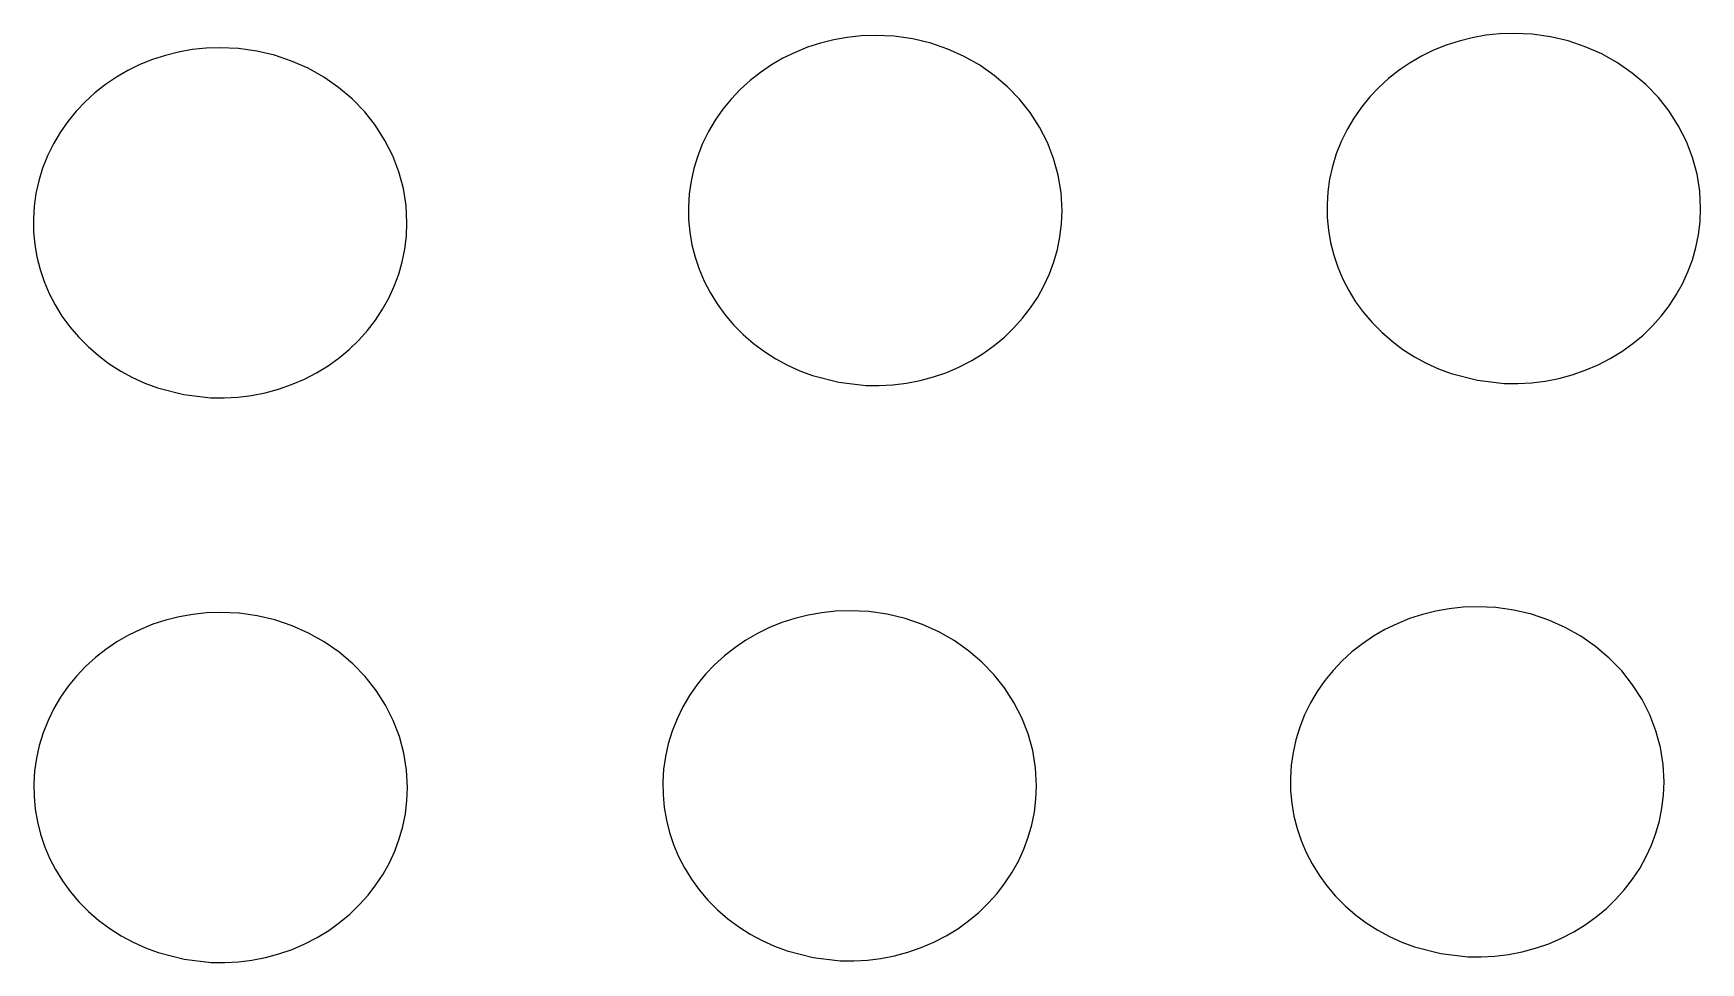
# Model space of a CAD drawing. Extents: x 80 to 349, y 64 to 214.
import ezdxf

# ---------------------------------------------------------------- set-up
doc = ezdxf.new("R2010")
doc.units = 0

msp = doc.modelspace()

# ---------------------------------------------------------------- linework, layer by layer
at = {"layer": 'Layer 1', "color": 7}
for points in [[(215.84059, 213.342381), (213.569048, 213.262481), (211.333163, 213.025917), (209.140447, 212.637392), (206.998411, 212.101608), (204.914565, 211.423269), (202.896419, 210.607077), (200.951485, 209.657734), (199.087273, 208.579945), (197.311293, 207.378411), (195.631057, 206.057835), (194.054074, 204.622921), (192.587856, 203.07837), (191.239913, 201.428887), (190.017756, 199.679173), (188.928896, 197.833932), (187.980842, 195.897866), (187.190332, 193.900648), (186.567921, 191.874348), (186.111846, 189.82727), (185.820346, 187.767716), (185.691657, 185.703987), (185.724018, 183.644386), (185.915666, 181.597215), (186.264839, 179.570777), (186.769775, 177.573373), (187.428712, 175.613305), (188.239888, 173.698877), (189.201539, 171.83839), (190.311905, 170.040146), (191.569222, 168.312448), (192.971728, 166.663598), (194.517662, 165.101897), (196.184174, 163.653192), (197.943686, 162.338894), (199.787337, 161.160653), (201.706268, 160.120122), (203.69162, 159.218952), (205.734534, 158.458794), (209.957607, 157.36812), (214.304614, 156.861313), (216.502443, 156.830987), (218.704677, 156.951582), (220.902457, 157.22475), (223.086923, 157.652141), (225.249215, 158.235406), (227.380475, 158.976198), (229.446479, 159.864626), (231.415562, 160.885005), (233.282706, 162.030297), (235.042893, 163.293463), (236.691105, 164.667466), (238.222322, 166.145267), (239.631527, 167.719829), (240.913701, 169.384111), (242.063825, 171.131077), (243.076882, 172.953689), (243.947852, 174.844907), (244.671718, 176.797693), (245.24346, 178.80501), (245.658061, 180.859819), (245.910502, 182.955082), (245.995764, 185.08376), (245.840076, 187.97304), (245.383118, 190.778858), (244.640047, 193.487009), (243.626021, 196.083291), (242.356197, 198.553497), (240.845734, 200.883424), (239.109788, 203.058867), (237.163518, 205.065623), (235.022081, 206.889486), (232.700635, 208.516252), (230.214337, 209.931718), (227.578345, 211.121678), (224.807816, 212.071929), (221.917909, 212.768266), (218.923781, 213.196485), (215.84059, 213.342381), (215.84059, 213.342381)], [(318.90811, 213.673131), (316.636568, 213.593231), (314.400683, 213.356667), (312.207967, 212.968142), (310.065931, 212.432358), (307.982085, 211.754019), (305.963939, 210.937827), (304.019005, 209.988484), (302.154793, 208.910695), (300.378813, 207.709161), (298.698577, 206.388585), (297.121594, 204.953671), (295.655376, 203.40912), (294.307433, 201.759637), (293.085276, 200.009923), (291.996416, 198.164682), (291.048362, 196.228616), (290.257852, 194.231398), (289.635441, 192.205098), (289.179366, 190.15802), (288.887866, 188.098466), (288.759177, 186.034737), (288.791538, 183.975136), (288.983186, 181.927965), (289.332359, 179.901527), (289.837295, 177.904123), (290.496232, 175.944055), (291.307408, 174.029627), (292.269059, 172.16914), (293.379425, 170.370896), (294.636742, 168.643198), (296.039248, 166.994348), (297.585182, 165.432647), (299.251694, 163.983942), (301.011206, 162.669644), (302.854857, 161.491403), (304.773788, 160.450872), (306.75914, 159.549702), (308.802054, 158.789544), (313.025127, 157.69887), (317.372134, 157.192063), (319.569963, 157.161737), (321.772197, 157.282332), (323.969977, 157.5555), (326.154443, 157.982891), (328.316735, 158.566156), (330.447995, 159.306948), (332.513999, 160.195376), (334.483082, 161.215755), (336.350226, 162.361047), (338.110413, 163.624213), (339.758625, 164.998216), (341.289842, 166.476017), (342.699047, 168.050579), (343.981221, 169.714861), (345.131345, 171.461827), (346.144402, 173.284439), (347.015372, 175.175657), (347.739238, 177.128443), (348.31098, 179.13576), (348.725581, 181.190569), (348.978022, 183.285832), (349.063284, 185.41451), (348.915725, 188.207527), (348.478507, 190.953238), (347.759821, 193.63311), (346.767858, 196.228616), (345.510808, 198.721225), (343.996861, 201.092407), (342.234207, 203.323633), (340.231038, 205.396373), (338.019188, 207.273556), (335.638216, 208.925351), (333.107894, 210.344081), (330.447995, 211.522072), (327.678295, 212.451647), (324.818564, 213.125132), (321.888578, 213.534852), (318.90811, 213.673131), (318.90811, 213.673131)], [(110.11158, 211.360121), (107.840038, 211.280221), (105.604153, 211.043657), (103.411437, 210.655132), (101.269401, 210.119348), (99.185555, 209.441009), (97.167409, 208.624817), (95.222475, 207.675474), (93.358263, 206.597685), (91.582283, 205.396151), (89.902047, 204.075575), (88.325064, 202.640661), (86.858846, 201.09611), (85.510903, 199.446627), (84.288746, 197.696913), (83.199886, 195.851672), (82.251832, 193.915606), (81.461322, 191.918388), (80.838911, 189.892088), (80.382836, 187.84501), (80.091336, 185.785456), (79.962647, 183.721727), (79.995008, 181.662126), (80.186656, 179.614955), (80.535829, 177.588517), (81.040765, 175.591113), (81.699702, 173.631045), (82.510878, 171.716617), (83.472529, 169.85613), (84.582895, 168.057886), (85.840212, 166.330188), (87.242718, 164.681338), (88.788652, 163.119637), (90.455164, 161.670932), (92.214676, 160.356634), (94.058327, 159.178393), (95.977258, 158.137862), (97.96261, 157.236692), (100.005524, 156.476534), (104.228597, 155.38586), (108.575604, 154.879053), (110.773433, 154.848727), (112.975667, 154.969322), (115.173447, 155.24249), (117.357913, 155.669881), (119.520205, 156.253146), (121.651465, 156.993938), (123.717469, 157.882366), (125.686552, 158.902745), (127.553696, 160.048037), (129.313883, 161.311203), (130.962095, 162.685206), (132.493312, 164.163007), (133.902517, 165.737569), (135.184691, 167.401851), (136.334815, 169.148817), (137.347872, 170.971429), (138.218842, 172.862647), (138.942708, 174.815433), (139.51445, 176.82275), (139.929051, 178.877559), (140.181492, 180.972822), (140.266754, 183.1015), (140.119195, 185.894517), (139.681977, 188.640228), (138.963291, 191.3201), (137.971328, 193.915606), (136.714278, 196.408215), (135.200331, 198.779397), (133.437677, 201.010623), (131.434508, 203.083363), (129.222658, 204.960546), (126.841686, 206.612341), (124.311364, 208.031071), (121.651465, 209.209062), (118.881765, 210.138637), (116.022034, 210.812122), (113.092048, 211.221842), (110.11158, 211.360121), (110.11158, 211.360121)], [(312.99988, 121.156391), (310.728338, 121.076491), (308.492453, 120.839927), (306.299737, 120.451402), (304.157701, 119.915618), (302.073855, 119.237279), (300.055709, 118.421087), (298.110775, 117.471744), (296.246563, 116.393955), (294.470583, 115.192421), (292.790347, 113.871845), (291.213364, 112.436931), (289.747146, 110.89238), (288.399203, 109.242897), (287.177046, 107.493183), (286.088186, 105.647942), (285.140132, 103.711876), (284.349622, 101.714658), (283.727211, 99.688358), (283.271136, 97.64128), (282.979636, 95.581726), (282.850947, 93.517997), (282.883308, 91.458396), (283.074956, 89.411225), (283.424129, 87.384787), (283.929065, 85.387383), (284.588002, 83.427315), (285.399178, 81.512887), (286.360829, 79.6524), (287.471195, 77.854156), (288.728512, 76.126458), (290.131018, 74.477608), (291.676952, 72.915907), (293.343464, 71.467202), (295.102976, 70.152904), (296.946627, 68.974663), (298.865558, 67.934132), (300.85091, 67.032962), (302.893824, 66.272804), (307.116897, 65.18213), (311.463904, 64.675323), (313.661733, 64.644997), (315.863967, 64.765592), (318.061747, 65.03876), (320.246213, 65.466151), (322.408505, 66.049416), (324.539765, 66.790208), (326.605769, 67.678636), (328.574852, 68.699015), (330.441996, 69.844307), (332.202183, 71.107473), (333.850395, 72.481476), (335.381612, 73.959277), (336.790817, 75.533839), (338.072991, 77.198121), (339.223115, 78.945087), (340.236172, 80.767699), (341.107142, 82.658917), (341.831008, 84.611703), (342.40275, 86.61902), (342.817351, 88.673829), (343.069792, 90.769092), (343.155054, 92.89777), (343.007495, 95.690787), (342.570277, 98.436498), (341.851591, 101.11637), (340.859628, 103.711876), (339.602578, 106.204485), (338.088631, 108.575667), (336.325977, 110.806893), (334.322808, 112.879633), (332.110958, 114.756816), (329.729986, 116.408611), (327.199664, 117.827341), (324.539765, 119.005332), (321.770065, 119.934907), (318.910334, 120.608392), (315.980348, 121.018112), (312.99988, 121.156391), (312.99988, 121.156391)], [(110.18965, 120.241391), (107.918108, 120.161491), (105.682223, 119.924927), (103.489507, 119.536402), (101.347471, 119.000618), (99.263625, 118.322279), (97.245479, 117.506087), (95.300545, 116.556744), (93.436333, 115.478955), (91.660353, 114.277421), (89.980117, 112.956845), (88.403134, 111.521931), (86.936916, 109.97738), (85.588973, 108.327897), (84.366816, 106.578183), (83.277956, 104.732942), (82.329902, 102.796876), (81.539392, 100.799658), (80.916981, 98.773358), (80.460906, 96.72628), (80.169406, 94.666726), (80.040717, 92.602997), (80.073078, 90.543396), (80.264726, 88.496225), (80.613899, 86.469787), (81.118835, 84.472383), (81.777772, 82.512315), (82.588948, 80.597887), (83.550599, 78.7374), (84.660965, 76.939156), (85.918282, 75.211458), (87.320788, 73.562608), (88.866722, 72.000907), (90.533234, 70.552202), (92.292746, 69.237904), (94.136397, 68.059663), (96.055328, 67.019132), (98.04068, 66.117962), (100.083594, 65.357804), (104.306667, 64.26713), (108.653674, 63.760323), (110.851503, 63.729997), (113.053737, 63.850592), (115.251517, 64.12376), (117.435983, 64.551151), (119.598275, 65.134416), (121.729535, 65.875208), (123.795539, 66.763636), (125.764622, 67.784015), (127.631766, 68.929307), (129.391953, 70.192473), (131.040165, 71.566476), (132.571382, 73.044277), (133.980587, 74.618839), (135.262761, 76.283121), (136.412885, 78.030087), (137.425942, 79.852699), (138.296912, 81.743917), (139.020778, 83.696703), (139.59252, 85.70402), (140.007121, 87.758829), (140.259562, 89.854092), (140.344824, 91.98277), (140.197265, 94.775787), (139.760047, 97.521498), (139.041361, 100.20137), (138.049398, 102.796876), (136.792348, 105.289485), (135.278401, 107.660667), (133.515747, 109.891893), (131.512578, 111.964633), (129.300728, 113.841816), (126.919756, 115.493611), (124.389434, 116.912341), (121.729535, 118.090332), (118.959835, 119.019907), (116.100104, 119.693392), (113.170118, 120.103112), (110.18965, 120.241391), (110.18965, 120.241391)], [(211.70963, 120.514881), (209.438088, 120.434981), (207.202203, 120.198417), (205.009487, 119.809892), (202.867451, 119.274108), (200.783605, 118.595769), (198.765459, 117.779577), (196.820525, 116.830234), (194.956313, 115.752445), (193.180333, 114.550911), (191.500097, 113.230335), (189.923114, 111.795421), (188.456896, 110.25087), (187.108953, 108.601387), (185.886796, 106.851673), (184.797936, 105.006432), (183.849882, 103.070366), (183.059372, 101.073148), (182.436961, 99.046848), (181.980886, 96.99977), (181.689386, 94.940216), (181.560697, 92.876487), (181.593058, 90.816886), (181.784706, 88.769715), (182.133879, 86.743277), (182.638815, 84.745873), (183.297752, 82.785805), (184.108928, 80.871377), (185.070579, 79.01089), (186.180945, 77.212646), (187.438262, 75.484948), (188.840768, 73.836098), (190.386702, 72.274397), (192.053214, 70.825692), (193.812726, 69.511394), (195.656377, 68.333153), (197.575308, 67.292622), (199.56066, 66.391452), (201.603574, 65.631294), (205.826647, 64.54062), (210.173654, 64.033813), (212.371483, 64.003487), (214.573717, 64.124082), (216.771497, 64.39725), (218.955963, 64.824641), (221.118255, 65.407906), (223.249515, 66.148698), (225.315519, 67.037126), (227.284602, 68.057505), (229.151746, 69.202797), (230.911933, 70.465963), (232.560145, 71.839966), (234.091362, 73.317767), (235.500567, 74.892329), (236.782741, 76.556611), (237.932865, 78.303577), (238.945922, 80.126189), (239.816892, 82.017407), (240.540758, 83.970193), (241.1125, 85.97751), (241.527101, 88.032319), (241.779542, 90.127582), (241.864804, 92.25626), (241.709116, 95.14554), (241.252158, 97.951358), (240.509087, 100.659509), (239.495061, 103.255791), (238.225237, 105.725997), (236.714774, 108.055924), (234.978828, 110.231367), (233.032558, 112.238123), (230.891121, 114.061986), (228.569675, 115.688752), (226.083377, 117.104218), (223.447385, 118.294178), (220.676856, 119.244429), (217.786949, 119.940766), (214.792821, 120.368985), (211.70963, 120.514881), (211.70963, 120.514881)]]:
    msp.add_lwpolyline(points, dxfattribs=at)

doc.saveas('drawing.dxf')
